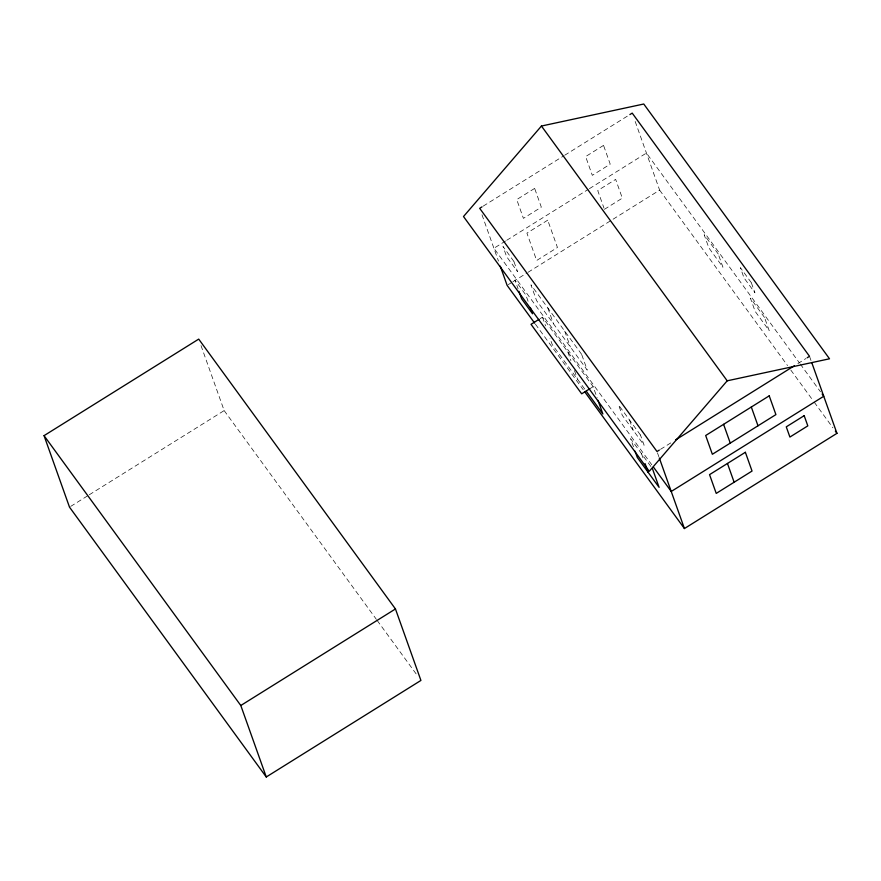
<?xml version="1.0" encoding="UTF-8"?>
<svg xmlns="http://www.w3.org/2000/svg" width="881" height="881" viewBox="0 0 881 881"><rect width="100%" height="100%" fill="white"/><g stroke="black" fill="none" stroke-linecap="round" stroke-linejoin="round"><path stroke-width="0.66" stroke-dasharray="4.41 3.3" d="M483.184 206.143L563.51 155.992M564.677 155.265L628.715 115.29M70.667 506.41L88.111 495.518M89.267 494.792L224.159 410.59L200.978 345.484M505.562 241.009L493.911 248.277L651.797 464.816M506.718 240.282L588.222 189.404M589.389 188.677L646.434 153.063L799.463 362.95M604.41 209.326L622.327 198.148L615.643 179.383L597.736 190.56L603.97 208.07M508.282 284.629L511.773 282.449M512.94 281.722L526.915 273M528.071 272.273L659.638 190.142L634.496 119.552M540.185 318.614L542.476 317.182L593.144 386.66L597.12 397.838M589.708 388.807L593.144 386.66M660.497 449.332L672.137 442.064M797.878 363.567L806.027 358.479M800.267 364.051L820.508 391.814M659.638 190.142L787.559 365.593M790.797 370.042L813.471 401.13M814.275 402.243L832.897 427.781M650.861 466.456L630.609 438.683L633.725 447.438M584.665 389.017L552.211 344.504L549.997 338.293M535.461 324.219L583.222 389.732M224.159 410.59L376.385 619.365M377.189 620.477L417.682 676.002M809.518 356.298L811.357 361.463M657.457 452.801L658.834 456.666M629.552 420.061L633.186 430.269M641.511 453.638L643.736 459.893M564.732 331.157L570.359 346.96M567.816 351.915L570.91 360.615M574.445 370.549L577.54 379.248M547.85 307.998L553.477 323.801M542.476 317.182L545.581 325.871M528.082 301.269L525.858 295.014L514.956 280.048L518.072 288.814M481.984 214.766L498.47 261.062M534.646 188.391L516.74 199.58L523.413 218.345L541.33 207.156L534.646 188.391M603.54 145.387L585.634 156.565L592.307 175.33L610.225 164.152L603.54 145.387M547.729 220.173L526.926 233.146L536.661 260.479L557.453 247.495L547.729 220.173M751.295 282.636L740.381 267.67L744.016 277.878L754.929 292.833L751.295 282.636M718.246 254.025L704.172 234.72L708.864 247.891L722.938 267.196L718.246 254.025M764.51 317.479L750.436 298.174L755.127 311.345L769.201 330.639L764.51 317.479M513.898 261.437L502.996 246.471L506.63 256.679L517.532 271.634L513.898 261.437M581.625 354.316L530.968 284.838L536.595 300.63L587.253 370.119L581.625 354.316M640.465 435.016L618.649 405.106L622.283 415.303L644.099 445.224L640.465 435.016"/><path stroke-width="1.32" d="M541.441 126.038L463.505 216.528L649.264 471.302L727.199 380.812L829.517 358.787L643.758 104.013L541.441 126.038L727.199 380.812M44.05 435.655L198.71 339.108L395.459 608.958L420.92 680.44L266.26 776.987L69.5 507.137L44.05 435.655L240.799 705.505L266.26 776.987M482.017 206.87L479.682 208.323L657.006 451.513L659.329 450.059M629.882 114.563L632.206 113.109L809.518 356.298L807.194 357.752M539.04 319.329L531.023 324.329L581.68 393.818L589.708 388.807M240.799 705.505L395.459 608.958M675.628 439.883L794.387 365.747M584.841 391.957L684.427 528.545L836.95 433.342L811.819 362.752M822.127 394.038L823.746 396.263L671.234 491.466L653.416 467.04M835.331 431.117L836.95 433.342M586.25 391.186L602.868 413.982L598.001 400.326M534.646 323.107L507.115 285.356L500.287 266.172M751.317 407.022L758.001 425.787M723.587 424.334L730.272 443.099M727.453 463.461L734.137 482.226M659.296 457.955L684.427 528.545M652.425 468.593L659.098 487.358L637.293 457.448L635.058 451.193M645.079 463.648L648.196 472.403M530.307 307.524L532.542 313.779L521.629 298.813L518.964 291.314M769.223 395.844L705.681 435.511L712.355 454.277L775.908 414.61L769.223 395.844M745.37 452.283L709.546 474.639L716.231 493.404L752.044 471.049L745.37 452.283M804.177 415.667L786.27 426.845L789.905 437.053L807.811 425.875L804.177 415.667"/></g></svg>
